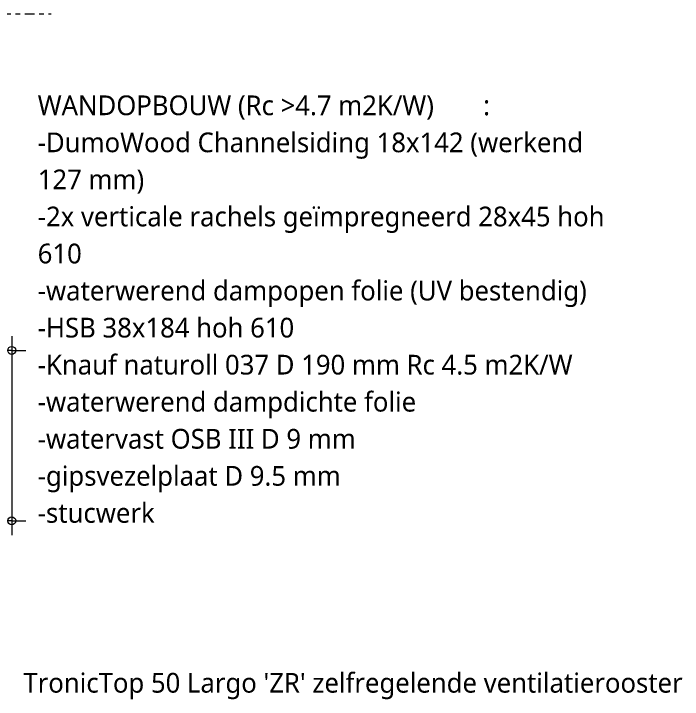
# Model space of a CAD drawing. Header units: millimetres. Extents: x 2927 to 18500, y -7154 to 6447.
# Drawn here: x 6520.3 to 6944.2, y -1383.4 to -948.9 of the extents above; entities that cross this region are included whole.
import ezdxf

# ---------------------------------------------------------------- set-up
doc = ezdxf.new("R2010")
doc.units = ezdxf.units.MM
doc.linetypes.add('MV_center', pattern=[15, 6, -3, 3, -3])
for name, color, linetype, lineweight in [('A-ANNO-DIMS', 211, 'Continuous', 13), ('A-ANNO-DIMS-5', 211, 'Continuous', 13), ('A-DETL-GENF', 92, 'Continuous', 18), ('G-ANNO-TEXT', 231, 'Continuous', 13)]:
    doc.layers.add(name, color=color, linetype=linetype, lineweight=lineweight)
doc.styles.add('Segoe UI_3', font='segoeui.ttf', dxfattribs={"height": 12.5})
doc.styles.add('Segoe UI_B', font='segoeui.ttf', dxfattribs={"height": 12.5})
doc.dimstyles.new('2_5_mm_zonder_komma', dxfattribs={"dimscale": 304.8, "dimtxt": 13.092049, "dimasz": 0.016404, "dimexe": 0.029528, "dimexo": 0.0625, "dimgap": 0.008202, "dimtad": 1, "dimdec": 0, "dimdsep": 46, "dimtxsty": 'Segoe UI_3', "dimblk1": 'DOTBLANK', "dimblk2": 'DOTBLANK', "dimsah": 1, "dimcen": 0.09, "dimdle": 0.029528, "dimazin": 0, "dimtfac": 1, "dimtdec": 4, "dimtix": 1, "dimtmove": 0, "dimatfit": 3, "dimfxl": 0.029528, "dimfxlon": 1, "dimtvp": 1, "dimtfill": 1, "dimtolj": 1, "dimtzin": 0, "dimarcsym": 2})

# ---------------------------------------------------------------- blocks, each defined once
blk = doc.blocks.new('NLRS_00_DI_maskeer - Type 1-4234573-Details Domera')
at = {"layer": 'A-DETL-GENF', "linetype": 'MV_center'}
blk.add_line((381.5, 0), (-100, 0), dxfattribs=at)
blk = doc.blocks.new('DIMBLOCK228-Details Domera')
at = {"layer": 'A-ANNO-DIMS-5'}
for p, q in [((6519.06, -1153.31), (6519.06, -1279.31)), ((6519.06, -1162.31), (6510.06, -1162.31)), ((6519.06, -1162.31), (6528.06, -1162.31)), ((6519.06, -1270.31), (6510.06, -1270.31)), ((6519.06, -1270.31), (6528.06, -1270.31))]:
    blk.add_line(p, q, dxfattribs=at)
for centre in [(6519.06, -1162.31), (6519.06, -1270.31)]:
    blk.add_circle(centre, 2.5, dxfattribs=at)
at = {"layer": 'A-ANNO-DIMS-5', "color": 0, "insert": (6500.25, -1230.59), "char_height": 12.5, "width": 34.2774, "attachment_point": 1, "rotation": 90, "line_spacing_factor": 1.142579, "style": 'Segoe UI_3', "bg_fill": 3, "box_fill_scale": 1.25, "bg_fill_color": 9, "bg_fill_true_color": 13158600, "bg_fill_transparency": 0}
blk.add_mtext('108', dxfattribs=at)
blk = doc.blocks.new('_DotBlank')
at = {"color": 0, "linetype": 'ByBlock', "lineweight": -2}
blk.add_line((-0.5, 0), (-1, 0), dxfattribs=at)
blk.add_circle((0, 0), 0.5, dxfattribs=at)

msp = doc.modelspace()

# ---------------------------------------------------------------- block references
at = {"layer": 'A-DETL-GENF', "linetype": 'MV_center', "rotation": 180}
msp.add_blockref('NLRS_00_DI_maskeer - Type 1-4234573-Details Domera', (6443.94, -948.93), dxfattribs=at)

# ---------------------------------------------------------------- texts
at = {"layer": 'G-ANNO-TEXT', "color": 7, "char_height": 12.5, "attachment_point": 1}
for s, insert, width, style in [('WANDOPBOUW (Rc >4.7 m2K/W)', (6535.51, -1000.74), 342.3206, 'Segoe UI_B'), (':', (6817.95, -1000.74), 4.4093, 'Segoe UI_3'), ('-DumoWood Channelsiding 18x142 (werkend ', (6535.51, -1024.22), 434.1138, 'Segoe UI_3'), ('127 mm) ', (6535.51, -1047.7), 90.1898, 'Segoe UI_3'), ('-2x verticale rachels geïmpregneerd 28x45 hoh ', (6535.51, -1071.19), 445.7382, 'Segoe UI_3'), ('610', (6535.51, -1094.67), 34.8734, 'Segoe UI_3'), ('-waterwerend dampopen folie (UV bestendig)', (6535.51, -1118.15), 430.1053, 'Segoe UI_3'), ('-HSB 38x184 hoh 610', (6535.51, -1141.63), 204.0295, 'Segoe UI_3'), ('-Knauf naturoll 037 D 190 mm Rc 4.5 m2K/W', (6535.51, -1165.11), 425.2952, 'Segoe UI_3'), ('-waterwerend dampdichte folie', (6535.51, -1188.59), 294.2193, 'Segoe UI_3'), ('-watervast OSB III D 9 mm', (6535.51, -1212.08), 246.5189, 'Segoe UI_3'), ('-gipsvezelplaat D 9.5 mm', (6535.51, -1235.56), 238.502, 'Segoe UI_3'), ('-stucwerk', (6535.51, -1259.04), 90.1898, 'Segoe UI_3'), ("TronicTop 50 Largo 'ZR' zelfregelende ventilatierooster", (6526.45, -1366.72), 513.4808, 'Segoe UI_3')]:
    msp.add_mtext(s, dxfattribs=dict(at, insert=insert, width=width, style=style))

# ---------------------------------------------------------------- dimensions: what is measured, and where the dimension line sits
at = {"layer": 'A-ANNO-DIMS'}
dim = msp.add_linear_dim(base=(6519.06, -1270.31), p1=(6510.06, -1162.31), p2=(6510.06, -1270.31), angle=90, dimstyle='2_5_mm_zonder_komma', override={"dimpost": '<>', "dimfxl": 108}, dxfattribs=at)
dim.commit()
dim.dimension.update_dxf_attribs({"geometry": 'DIMBLOCK228-Details Domera', "text_midpoint": (6510.06, -1216.31)})

doc.saveas('drawing.dxf')
